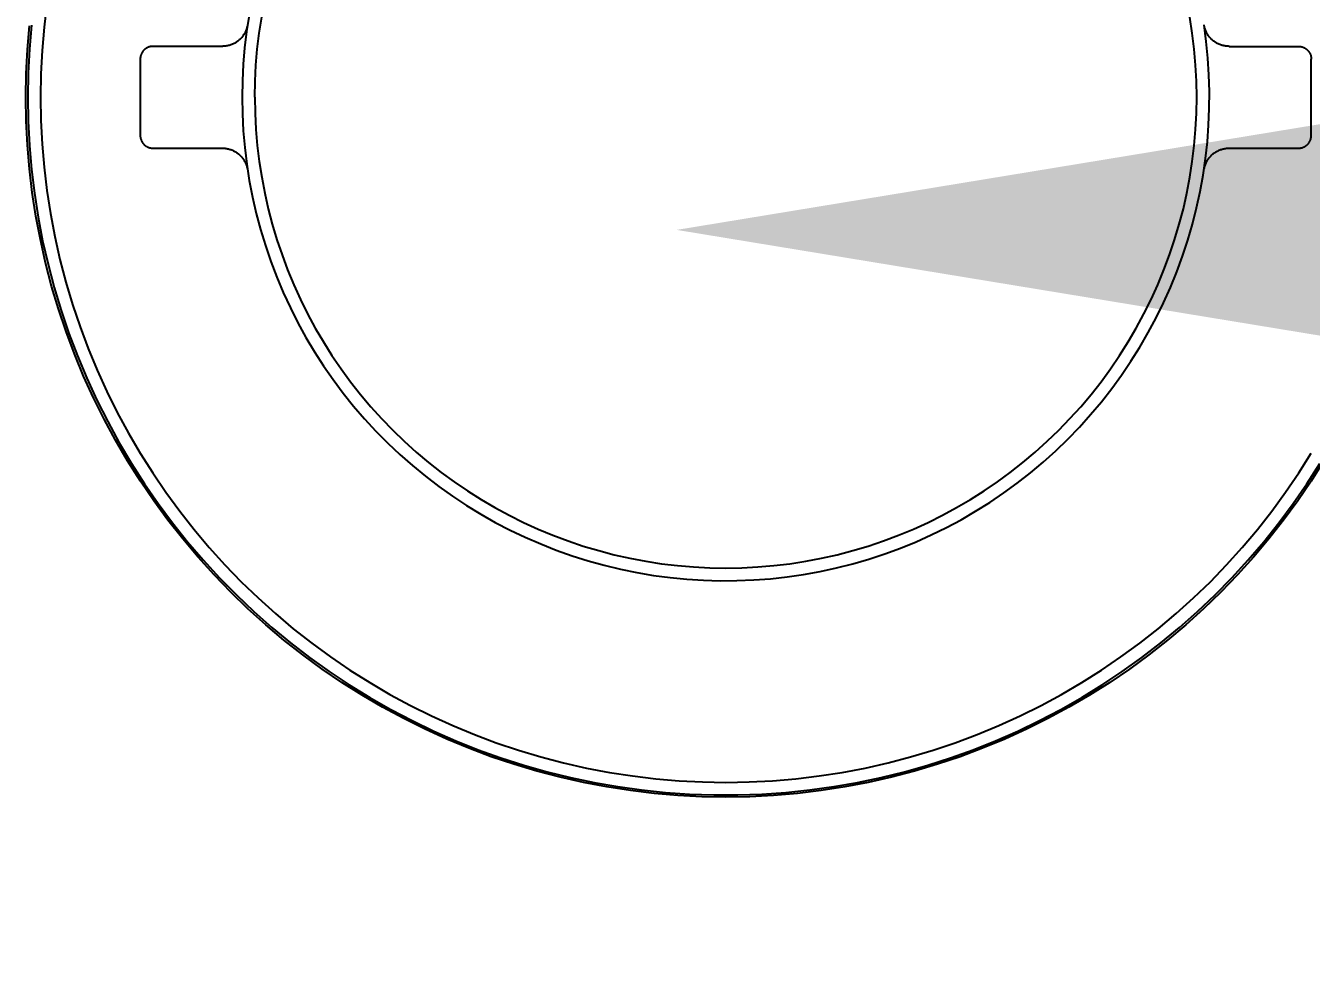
# Model space of a CAD drawing. Header units: metres. Extents: x 198 to 412, y -54 to 17.
# Drawn here: x 263.2593 to 263.3098, y -25.1923 to -25.1549 of the extents above; entities that cross this region are included whole.
import ezdxf
from ezdxf import colors
from ezdxf.entities.mleader import LeaderData, LeaderLine
from ezdxf.math import Vec2, Vec3

# ---------------------------------------------------------------- set-up
doc = ezdxf.new("R2010")
doc.units = ezdxf.units.M
doc.header["$LTSCALE"] = 10
doc.layers.add('01', color=1, linetype='Continuous')
doc.layers.add('A-TEXTOS', color=2, linetype='Continuous')
doc.styles.add('ARIAL', font='arial.ttf')

# ---------------------------------------------------------------- blocks, each defined once
blk = doc.blocks.new('juego de ducha california')
for p, q in [((493.329015, 11757.556074, 0), (493.328905, 11757.555161, 0)), ((493.33696, 11757.555636, 0), (493.336861, 11757.554995, 0)), ((493.337356, 11757.554927, 0), (493.337453, 11757.555551, 0)), ((493.374011, 11757.554927, 0), (493.373915, 11757.555551, 0)), ((493.374557, 11757.554598, 0), (493.37447, 11757.55525, 0)), ((493.328248, 11757.554285, 0), (493.328328, 11757.55522, 0)), ((493.328411, 11757.555243, 0), (493.328329, 11757.5543, 0)), ((493.328905, 11757.555161, 0), (493.328827, 11757.554245, 0)), ((493.336669, 11757.554757, 0), (493.336646, 11757.554731, 0)), ((493.336691, 11757.554784, 0), (493.336669, 11757.554757, 0)), ((493.336712, 11757.554811, 0), (493.336691, 11757.554784, 0)), ((493.336732, 11757.554839, 0), (493.336712, 11757.554811, 0)), ((493.336751, 11757.554868, 0), (493.336732, 11757.554839, 0)), ((493.336769, 11757.554897, 0), (493.336751, 11757.554868, 0)), ((493.336787, 11757.554927, 0), (493.336769, 11757.554897, 0)), ((493.336861, 11757.554995, 0), (493.336783, 11757.554351, 0)), ((493.336803, 11757.554958, 0), (493.336787, 11757.554927, 0)), ((493.336818, 11757.554989, 0), (493.336803, 11757.554958, 0)), ((493.336832, 11757.55502, 0), (493.336818, 11757.554989, 0)), ((493.336844, 11757.555052, 0), (493.336832, 11757.55502, 0)), ((493.336856, 11757.555085, 0), (493.336844, 11757.555052, 0)), ((493.336867, 11757.555117, 0), (493.336856, 11757.555085, 0)), ((493.336876, 11757.555151, 0), (493.336867, 11757.555117, 0)), ((493.336884, 11757.555184, 0), (493.336876, 11757.555151, 0)), ((493.336892, 11757.555218, 0), (493.336884, 11757.555184, 0)), ((493.337281, 11757.5543, 0), (493.337356, 11757.554927, 0)), ((493.374087, 11757.5543, 0), (493.374011, 11757.554927, 0)), ((493.374483, 11757.555184, 0), (493.374476, 11757.555218, 0)), ((493.374491, 11757.555151, 0), (493.374483, 11757.555184, 0)), ((493.374501, 11757.555117, 0), (493.374491, 11757.555151, 0)), ((493.374511, 11757.555085, 0), (493.374501, 11757.555117, 0)), ((493.374523, 11757.555052, 0), (493.374511, 11757.555085, 0)), ((493.374536, 11757.55502, 0), (493.374523, 11757.555052, 0)), ((493.37455, 11757.554989, 0), (493.374536, 11757.55502, 0)), ((493.374565, 11757.554958, 0), (493.37455, 11757.554989, 0)), ((493.374581, 11757.554927, 0), (493.374565, 11757.554958, 0)), ((493.374598, 11757.554897, 0), (493.374581, 11757.554927, 0)), ((493.374616, 11757.554868, 0), (493.374598, 11757.554897, 0)), ((493.374635, 11757.554839, 0), (493.374616, 11757.554868, 0)), ((493.374655, 11757.554811, 0), (493.374635, 11757.554839, 0)), ((493.374676, 11757.554784, 0), (493.374655, 11757.554811, 0)), ((493.374698, 11757.554757, 0), (493.374676, 11757.554784, 0)), ((493.374721, 11757.554731, 0), (493.374698, 11757.554757, 0)), ((493.3282, 11757.553347, 0), (493.328248, 11757.554285, 0)), ((493.328329, 11757.5543, 0), (493.32828, 11757.553355, 0)), ((493.328827, 11757.554245, 0), (493.32878, 11757.553327, 0)), ((493.332812, 11757.554243, 0), (493.332801, 11757.55423, 0)), ((493.332824, 11757.554255, 0), (493.332812, 11757.554243, 0)), ((493.332836, 11757.554268, 0), (493.332824, 11757.554255, 0)), ((493.332849, 11757.55428, 0), (493.332836, 11757.554268, 0)), ((493.332862, 11757.554291, 0), (493.332849, 11757.55428, 0)), ((493.332876, 11757.554302, 0), (493.332862, 11757.554291, 0)), ((493.33289, 11757.554313, 0), (493.332876, 11757.554302, 0)), ((493.332904, 11757.554323, 0), (493.33289, 11757.554313, 0)), ((493.332919, 11757.554332, 0), (493.332904, 11757.554323, 0)), ((493.332934, 11757.554341, 0), (493.332919, 11757.554332, 0)), ((493.332949, 11757.55435, 0), (493.332934, 11757.554341, 0)), ((493.332964, 11757.554358, 0), (493.332949, 11757.55435, 0)), ((493.33298, 11757.554365, 0), (493.332964, 11757.554358, 0)), ((493.332996, 11757.554372, 0), (493.33298, 11757.554365, 0)), ((493.333013, 11757.554378, 0), (493.332996, 11757.554372, 0)), ((493.333029, 11757.554384, 0), (493.333013, 11757.554378, 0)), ((493.333046, 11757.554389, 0), (493.333029, 11757.554384, 0)), ((493.333063, 11757.554393, 0), (493.333046, 11757.554389, 0)), ((493.33308, 11757.554397, 0), (493.333063, 11757.554393, 0)), ((493.333097, 11757.554401, 0), (493.33308, 11757.554397, 0)), ((493.333114, 11757.554403, 0), (493.333097, 11757.554401, 0)), ((493.333131, 11757.554405, 0), (493.333114, 11757.554403, 0)), ((493.333149, 11757.554407, 0), (493.333131, 11757.554405, 0)), ((493.333166, 11757.554408, 0), (493.333149, 11757.554407, 0)), ((493.333184, 11757.554408, 0), (493.333166, 11757.554408, 0)), ((493.33591, 11757.554408, 0), (493.333184, 11757.554408, 0)), ((493.335944, 11757.554409, 0), (493.33591, 11757.554408, 0)), ((493.335979, 11757.55441, 0), (493.335944, 11757.554409, 0)), ((493.336013, 11757.554413, 0), (493.335979, 11757.55441, 0)), ((493.336047, 11757.554418, 0), (493.336013, 11757.554413, 0)), ((493.336081, 11757.554423, 0), (493.336047, 11757.554418, 0)), ((493.336115, 11757.554429, 0), (493.336081, 11757.554423, 0)), ((493.336149, 11757.554437, 0), (493.336115, 11757.554429, 0)), ((493.336182, 11757.554446, 0), (493.336149, 11757.554437, 0)), ((493.336215, 11757.554456, 0), (493.336182, 11757.554446, 0)), ((493.336248, 11757.554467, 0), (493.336215, 11757.554456, 0)), ((493.33628, 11757.554479, 0), (493.336248, 11757.554467, 0)), ((493.336312, 11757.554493, 0), (493.33628, 11757.554479, 0)), ((493.336343, 11757.554507, 0), (493.336312, 11757.554493, 0)), ((493.336374, 11757.554522, 0), (493.336343, 11757.554507, 0)), ((493.336404, 11757.554539, 0), (493.336374, 11757.554522, 0)), ((493.336434, 11757.554556, 0), (493.336404, 11757.554539, 0)), ((493.336463, 11757.554575, 0), (493.336434, 11757.554556, 0)), ((493.336491, 11757.554595, 0), (493.336463, 11757.554575, 0)), ((493.336519, 11757.554615, 0), (493.336491, 11757.554595, 0)), ((493.336546, 11757.554637, 0), (493.336519, 11757.554615, 0)), ((493.336572, 11757.554659, 0), (493.336546, 11757.554637, 0)), ((493.336598, 11757.554682, 0), (493.336572, 11757.554659, 0)), ((493.336622, 11757.554706, 0), (493.336598, 11757.554682, 0)), ((493.336646, 11757.554731, 0), (493.336622, 11757.554706, 0)), ((493.336783, 11757.554351, 0), (493.336728, 11757.553705, 0)), ((493.337227, 11757.553671, 0), (493.337281, 11757.5543, 0)), ((493.374141, 11757.553671, 0), (493.374087, 11757.5543, 0)), ((493.374622, 11757.553943, 0), (493.374557, 11757.554598, 0)), ((493.374745, 11757.554706, 0), (493.374721, 11757.554731, 0)), ((493.374769, 11757.554682, 0), (493.374745, 11757.554706, 0)), ((493.374795, 11757.554659, 0), (493.374769, 11757.554682, 0)), ((493.374821, 11757.554637, 0), (493.374795, 11757.554659, 0)), ((493.374848, 11757.554615, 0), (493.374821, 11757.554637, 0)), ((493.374876, 11757.554595, 0), (493.374848, 11757.554615, 0)), ((493.374904, 11757.554575, 0), (493.374876, 11757.554595, 0)), ((493.374933, 11757.554557, 0), (493.374904, 11757.554575, 0)), ((493.374963, 11757.554539, 0), (493.374933, 11757.554557, 0)), ((493.374993, 11757.554522, 0), (493.374963, 11757.554539, 0)), ((493.375024, 11757.554507, 0), (493.374993, 11757.554522, 0)), ((493.375055, 11757.554493, 0), (493.375024, 11757.554507, 0)), ((493.375087, 11757.554479, 0), (493.375055, 11757.554493, 0)), ((493.375119, 11757.554467, 0), (493.375087, 11757.554479, 0)), ((493.375152, 11757.554456, 0), (493.375119, 11757.554467, 0)), ((493.375185, 11757.554446, 0), (493.375152, 11757.554456, 0)), ((493.375218, 11757.554437, 0), (493.375185, 11757.554446, 0)), ((493.375252, 11757.554429, 0), (493.375218, 11757.554437, 0)), ((493.375286, 11757.554423, 0), (493.375252, 11757.554429, 0)), ((493.37532, 11757.554418, 0), (493.375286, 11757.554423, 0)), ((493.375354, 11757.554413, 0), (493.37532, 11757.554418, 0)), ((493.375388, 11757.554411, 0), (493.375354, 11757.554413, 0)), ((493.375423, 11757.554409, 0), (493.375388, 11757.554411, 0)), ((493.375457, 11757.554408, 0), (493.375423, 11757.554409, 0)), ((493.375457, 11757.554408, 0), (493.378184, 11757.554408, 0)), ((493.378184, 11757.554408, 0), (493.378201, 11757.554408, 0)), ((493.378201, 11757.554408, 0), (493.378218, 11757.554407, 0)), ((493.378218, 11757.554407, 0), (493.378235, 11757.554406, 0)), ((493.378235, 11757.554406, 0), (493.378252, 11757.554403, 0)), ((493.378252, 11757.554403, 0), (493.378269, 11757.554401, 0)), ((493.378269, 11757.554401, 0), (493.378285, 11757.554398, 0)), ((493.378285, 11757.554398, 0), (493.378302, 11757.554394, 0)), ((493.378302, 11757.554394, 0), (493.378319, 11757.55439, 0)), ((493.378319, 11757.55439, 0), (493.378335, 11757.554385, 0)), ((493.378335, 11757.554385, 0), (493.378351, 11757.554379, 0)), ((493.378351, 11757.554379, 0), (493.378367, 11757.554373, 0)), ((493.378367, 11757.554373, 0), (493.378383, 11757.554367, 0)), ((493.378383, 11757.554367, 0), (493.378398, 11757.55436, 0)), ((493.378398, 11757.55436, 0), (493.378414, 11757.554352, 0)), ((493.378414, 11757.554352, 0), (493.378429, 11757.554344, 0)), ((493.378429, 11757.554344, 0), (493.378443, 11757.554335, 0)), ((493.378443, 11757.554335, 0), (493.378458, 11757.554326, 0)), ((493.378458, 11757.554326, 0), (493.378472, 11757.554317, 0)), ((493.378472, 11757.554317, 0), (493.378486, 11757.554307, 0)), ((493.378486, 11757.554307, 0), (493.378499, 11757.554296, 0)), ((493.378499, 11757.554296, 0), (493.378512, 11757.554285, 0)), ((493.378512, 11757.554285, 0), (493.378525, 11757.554274, 0)), ((493.378525, 11757.554274, 0), (493.378537, 11757.554262, 0)), ((493.378537, 11757.554262, 0), (493.378549, 11757.554249, 0)), ((493.378549, 11757.554249, 0), (493.37856, 11757.554237, 0)), ((493.37856, 11757.554237, 0), (493.378571, 11757.554224, 0)), ((493.332685, 11757.553943, 0), (493.332684, 11757.553926, 0)), ((493.332684, 11757.553926, 0), (493.332684, 11757.553908, 0)), ((493.332684, 11757.553908, 0), (493.332684, 11757.550908, 0)), ((493.332686, 11757.55396, 0), (493.332685, 11757.553943, 0)), ((493.332689, 11757.553978, 0), (493.332686, 11757.55396, 0)), ((493.332691, 11757.553995, 0), (493.332689, 11757.553978, 0)), ((493.332695, 11757.554012, 0), (493.332691, 11757.553995, 0)), ((493.332698, 11757.554029, 0), (493.332695, 11757.554012, 0)), ((493.332703, 11757.554046, 0), (493.332698, 11757.554029, 0)), ((493.332708, 11757.554063, 0), (493.332703, 11757.554046, 0)), ((493.332714, 11757.554079, 0), (493.332708, 11757.554063, 0)), ((493.33272, 11757.554095, 0), (493.332714, 11757.554079, 0)), ((493.332727, 11757.554111, 0), (493.33272, 11757.554095, 0)), ((493.332734, 11757.554127, 0), (493.332727, 11757.554111, 0)), ((493.332742, 11757.554143, 0), (493.332734, 11757.554127, 0)), ((493.332751, 11757.554158, 0), (493.332742, 11757.554143, 0)), ((493.33276, 11757.554173, 0), (493.332751, 11757.554158, 0)), ((493.332769, 11757.554188, 0), (493.33276, 11757.554173, 0)), ((493.332779, 11757.554202, 0), (493.332769, 11757.554188, 0)), ((493.33279, 11757.554216, 0), (493.332779, 11757.554202, 0)), ((493.332801, 11757.55423, 0), (493.33279, 11757.554216, 0)), ((493.374663, 11757.553286, 0), (493.374622, 11757.553943, 0)), ((493.378571, 11757.554224, 0), (493.378582, 11757.55421, 0)), ((493.378582, 11757.55421, 0), (493.378592, 11757.554196, 0)), ((493.378592, 11757.554196, 0), (493.378602, 11757.554182, 0)), ((493.378602, 11757.554182, 0), (493.378611, 11757.554168, 0)), ((493.378611, 11757.554168, 0), (493.378619, 11757.554153, 0)), ((493.378619, 11757.554153, 0), (493.378628, 11757.554138, 0)), ((493.378628, 11757.554138, 0), (493.378635, 11757.554123, 0)), ((493.378635, 11757.554123, 0), (493.378642, 11757.554107, 0)), ((493.378642, 11757.554107, 0), (493.378649, 11757.554092, 0)), ((493.378649, 11757.554092, 0), (493.378655, 11757.554076, 0)), ((493.378655, 11757.554076, 0), (493.37866, 11757.554059, 0)), ((493.37866, 11757.554059, 0), (493.378665, 11757.554043, 0)), ((493.378665, 11757.554043, 0), (493.378669, 11757.554027, 0)), ((493.378669, 11757.554027, 0), (493.378673, 11757.55401, 0)), ((493.378673, 11757.55401, 0), (493.378676, 11757.553993, 0)), ((493.378676, 11757.553993, 0), (493.378679, 11757.553976, 0)), ((493.378679, 11757.553976, 0), (493.378681, 11757.553959, 0)), ((493.378681, 11757.553959, 0), (493.378682, 11757.553942, 0)), ((493.378682, 11757.553942, 0), (493.378683, 11757.553925, 0)), ((493.378683, 11757.553925, 0), (493.378684, 11757.553908, 0)), ((493.378684, 11757.550908, 0), (493.378684, 11757.553908, 0)), ((493.328184, 11757.552408, 0), (493.3282, 11757.553347, 0)), ((493.32828, 11757.553355, 0), (493.328264, 11757.552408, 0)), ((493.32878, 11757.553327, 0), (493.328764, 11757.552408, 0)), ((493.336728, 11757.553705, 0), (493.336695, 11757.553057, 0)), ((493.337194, 11757.55304, 0), (493.337227, 11757.553671, 0)), ((493.374173, 11757.55304, 0), (493.374141, 11757.553671, 0)), ((493.374682, 11757.552628, 0), (493.374663, 11757.553286, 0)), ((493.336695, 11757.553057, 0), (493.336684, 11757.552408, 0)), ((493.337184, 11757.552408, 0), (493.337194, 11757.55304, 0)), ((493.374184, 11757.552408, 0), (493.374173, 11757.55304, 0)), ((493.3282, 11757.551469, 0), (493.328184, 11757.552408, 0)), ((493.328264, 11757.552408, 0), (493.32828, 11757.551462, 0)), ((493.328764, 11757.552408, 0), (493.32878, 11757.551489, 0)), ((493.336684, 11757.552408, 0), (493.336695, 11757.55175, 0)), ((493.337184, 11757.552408, 0), (493.337194, 11757.551777, 0)), ((493.374173, 11757.551777, 0), (493.374184, 11757.552408, 0)), ((493.374679, 11757.551969, 0), (493.374682, 11757.552628, 0)), ((493.336695, 11757.55175, 0), (493.336729, 11757.551092, 0)), ((493.337194, 11757.551777, 0), (493.337227, 11757.551146, 0)), ((493.374141, 11757.551146, 0), (493.374173, 11757.551777, 0)), ((493.374652, 11757.551311, 0), (493.374679, 11757.551969, 0)), ((493.328248, 11757.550531, 0), (493.3282, 11757.551469, 0)), ((493.32828, 11757.551462, 0), (493.328329, 11757.550516, 0)), ((493.32878, 11757.551489, 0), (493.328827, 11757.550571, 0)), ((493.374603, 11757.550655, 0), (493.374652, 11757.551311, 0)), ((493.332684, 11757.550908, 0), (493.332684, 11757.550891, 0)), ((493.332684, 11757.550891, 0), (493.332685, 11757.550874, 0)), ((493.332685, 11757.550874, 0), (493.332686, 11757.550857, 0)), ((493.332686, 11757.550857, 0), (493.332688, 11757.55084, 0)), ((493.332688, 11757.55084, 0), (493.332691, 11757.550823, 0)), ((493.332691, 11757.550823, 0), (493.332694, 11757.550806, 0)), ((493.332694, 11757.550806, 0), (493.332698, 11757.55079, 0)), ((493.332698, 11757.55079, 0), (493.332702, 11757.550773, 0)), ((493.332702, 11757.550773, 0), (493.332707, 11757.550757, 0)), ((493.332707, 11757.550757, 0), (493.332713, 11757.550741, 0)), ((493.332713, 11757.550741, 0), (493.332718, 11757.550725, 0)), ((493.332718, 11757.550725, 0), (493.332725, 11757.550709, 0)), ((493.332725, 11757.550709, 0), (493.332732, 11757.550693, 0)), ((493.336729, 11757.551092, 0), (493.336786, 11757.550437, 0)), ((493.337227, 11757.551146, 0), (493.337281, 11757.550516, 0)), ((493.374087, 11757.550516, 0), (493.374141, 11757.551146, 0)), ((493.378635, 11757.550693, 0), (493.378642, 11757.550709, 0)), ((493.378642, 11757.550709, 0), (493.378649, 11757.550725, 0)), ((493.378649, 11757.550725, 0), (493.378655, 11757.550741, 0)), ((493.378655, 11757.550741, 0), (493.37866, 11757.550757, 0)), ((493.37866, 11757.550757, 0), (493.378665, 11757.550773, 0)), ((493.378665, 11757.550773, 0), (493.378669, 11757.55079, 0)), ((493.378669, 11757.55079, 0), (493.378673, 11757.550806, 0)), ((493.378673, 11757.550806, 0), (493.378676, 11757.550823, 0)), ((493.378676, 11757.550823, 0), (493.378679, 11757.55084, 0)), ((493.378679, 11757.55084, 0), (493.378681, 11757.550857, 0)), ((493.378681, 11757.550857, 0), (493.378682, 11757.550874, 0)), ((493.378682, 11757.550874, 0), (493.378683, 11757.550891, 0)), ((493.378683, 11757.550891, 0), (493.378684, 11757.550908, 0)), ((493.328328, 11757.549596, 0), (493.328248, 11757.550531, 0)), ((493.328329, 11757.550516, 0), (493.328411, 11757.549573, 0)), ((493.328827, 11757.550571, 0), (493.328905, 11757.549655, 0)), ((493.332732, 11757.550693, 0), (493.33274, 11757.550678, 0)), ((493.33274, 11757.550678, 0), (493.332748, 11757.550663, 0)), ((493.332748, 11757.550663, 0), (493.332756, 11757.550648, 0)), ((493.332756, 11757.550648, 0), (493.332766, 11757.550634, 0)), ((493.332766, 11757.550634, 0), (493.332775, 11757.55062, 0)), ((493.332775, 11757.55062, 0), (493.332785, 11757.550606, 0)), ((493.332785, 11757.550606, 0), (493.332796, 11757.550593, 0)), ((493.332796, 11757.550593, 0), (493.332807, 11757.55058, 0)), ((493.332807, 11757.55058, 0), (493.332818, 11757.550567, 0)), ((493.332818, 11757.550567, 0), (493.33283, 11757.550555, 0)), ((493.33283, 11757.550555, 0), (493.332842, 11757.550543, 0)), ((493.332842, 11757.550543, 0), (493.332855, 11757.550531, 0)), ((493.332855, 11757.550531, 0), (493.332868, 11757.55052, 0)), ((493.332868, 11757.55052, 0), (493.332882, 11757.55051, 0)), ((493.332882, 11757.55051, 0), (493.332895, 11757.5505, 0)), ((493.332895, 11757.5505, 0), (493.332909, 11757.55049, 0)), ((493.332909, 11757.55049, 0), (493.332924, 11757.550481, 0)), ((493.332924, 11757.550481, 0), (493.332939, 11757.550472, 0)), ((493.332939, 11757.550472, 0), (493.332954, 11757.550464, 0)), ((493.332954, 11757.550464, 0), (493.332969, 11757.550457, 0)), ((493.332969, 11757.550457, 0), (493.332984, 11757.55045, 0)), ((493.332984, 11757.55045, 0), (493.333, 11757.550443, 0)), ((493.333, 11757.550443, 0), (493.333016, 11757.550437, 0)), ((493.333016, 11757.550437, 0), (493.333032, 11757.550432, 0)), ((493.333032, 11757.550432, 0), (493.333049, 11757.550427, 0)), ((493.333049, 11757.550427, 0), (493.333065, 11757.550422, 0)), ((493.333065, 11757.550422, 0), (493.333082, 11757.550419, 0)), ((493.333082, 11757.550419, 0), (493.333099, 11757.550415, 0)), ((493.333099, 11757.550415, 0), (493.333116, 11757.550413, 0)), ((493.333116, 11757.550413, 0), (493.333133, 11757.550411, 0)), ((493.333133, 11757.550411, 0), (493.33315, 11757.550409, 0)), ((493.33315, 11757.550409, 0), (493.333167, 11757.550408, 0)), ((493.333167, 11757.550408, 0), (493.333184, 11757.550408, 0)), ((493.333184, 11757.550408, 0), (493.33591, 11757.550408, 0)), ((493.33591, 11757.550408, 0), (493.335944, 11757.550408, 0)), ((493.335944, 11757.550408, 0), (493.335979, 11757.550406, 0)), ((493.335979, 11757.550406, 0), (493.336013, 11757.550403, 0)), ((493.336013, 11757.550403, 0), (493.336047, 11757.550399, 0)), ((493.336047, 11757.550399, 0), (493.336081, 11757.550393, 0)), ((493.336081, 11757.550393, 0), (493.336115, 11757.550387, 0)), ((493.336115, 11757.550387, 0), (493.336149, 11757.550379, 0)), ((493.336149, 11757.550379, 0), (493.336182, 11757.55037, 0)), ((493.336182, 11757.55037, 0), (493.336215, 11757.55036, 0)), ((493.336215, 11757.55036, 0), (493.336248, 11757.550349, 0)), ((493.336248, 11757.550349, 0), (493.33628, 11757.550337, 0)), ((493.33628, 11757.550337, 0), (493.336312, 11757.550324, 0)), ((493.336312, 11757.550324, 0), (493.336343, 11757.550309, 0)), ((493.336343, 11757.550309, 0), (493.336374, 11757.550294, 0)), ((493.336374, 11757.550294, 0), (493.336404, 11757.550277, 0)), ((493.336404, 11757.550277, 0), (493.336434, 11757.55026, 0)), ((493.336434, 11757.55026, 0), (493.336463, 11757.550241, 0)), ((493.336463, 11757.550241, 0), (493.336491, 11757.550222, 0)), ((493.336491, 11757.550222, 0), (493.336519, 11757.550201, 0)), ((493.336519, 11757.550201, 0), (493.336546, 11757.55018, 0)), ((493.336786, 11757.550437, 0), (493.336866, 11757.549783, 0)), ((493.337281, 11757.550516, 0), (493.337356, 11757.549889, 0)), ((493.374011, 11757.549889, 0), (493.374087, 11757.550516, 0)), ((493.37453, 11757.550001, 0), (493.374603, 11757.550655, 0)), ((493.374821, 11757.55018, 0), (493.374848, 11757.550201, 0)), ((493.374848, 11757.550201, 0), (493.374876, 11757.550222, 0)), ((493.374876, 11757.550222, 0), (493.374904, 11757.550241, 0)), ((493.374904, 11757.550241, 0), (493.374933, 11757.55026, 0)), ((493.374933, 11757.55026, 0), (493.374963, 11757.550277, 0)), ((493.374963, 11757.550277, 0), (493.374993, 11757.550294, 0)), ((493.374993, 11757.550294, 0), (493.375024, 11757.550309, 0)), ((493.375024, 11757.550309, 0), (493.375055, 11757.550324, 0)), ((493.375055, 11757.550324, 0), (493.375087, 11757.550337, 0)), ((493.375087, 11757.550337, 0), (493.375119, 11757.550349, 0)), ((493.375119, 11757.550349, 0), (493.375152, 11757.55036, 0)), ((493.375152, 11757.55036, 0), (493.375185, 11757.55037, 0)), ((493.375185, 11757.55037, 0), (493.375218, 11757.550379, 0)), ((493.375218, 11757.550379, 0), (493.375252, 11757.550387, 0)), ((493.375252, 11757.550387, 0), (493.375286, 11757.550393, 0)), ((493.375286, 11757.550393, 0), (493.37532, 11757.550399, 0)), ((493.37532, 11757.550399, 0), (493.375354, 11757.550403, 0)), ((493.375354, 11757.550403, 0), (493.375388, 11757.550406, 0)), ((493.375388, 11757.550406, 0), (493.375423, 11757.550408, 0)), ((493.375423, 11757.550408, 0), (493.375457, 11757.550408, 0)), ((493.375457, 11757.550408, 0), (493.378184, 11757.550408, 0)), ((493.378184, 11757.550408, 0), (493.378201, 11757.550408, 0)), ((493.378201, 11757.550408, 0), (493.378218, 11757.550409, 0)), ((493.378218, 11757.550409, 0), (493.378235, 11757.550411, 0)), ((493.378235, 11757.550411, 0), (493.378252, 11757.550413, 0)), ((493.378252, 11757.550413, 0), (493.378269, 11757.550415, 0)), ((493.378269, 11757.550415, 0), (493.378285, 11757.550419, 0)), ((493.378285, 11757.550419, 0), (493.378302, 11757.550422, 0)), ((493.378302, 11757.550422, 0), (493.378319, 11757.550427, 0)), ((493.378319, 11757.550427, 0), (493.378335, 11757.550432, 0)), ((493.378335, 11757.550432, 0), (493.378351, 11757.550437, 0)), ((493.378351, 11757.550437, 0), (493.378367, 11757.550443, 0)), ((493.378367, 11757.550443, 0), (493.378383, 11757.55045, 0)), ((493.378383, 11757.55045, 0), (493.378398, 11757.550457, 0)), ((493.378398, 11757.550457, 0), (493.378414, 11757.550464, 0)), ((493.378414, 11757.550464, 0), (493.378429, 11757.550472, 0)), ((493.378429, 11757.550472, 0), (493.378443, 11757.550481, 0)), ((493.378443, 11757.550481, 0), (493.378458, 11757.55049, 0)), ((493.378458, 11757.55049, 0), (493.378472, 11757.5505, 0)), ((493.378472, 11757.5505, 0), (493.378486, 11757.55051, 0)), ((493.378486, 11757.55051, 0), (493.378499, 11757.55052, 0)), ((493.378499, 11757.55052, 0), (493.378512, 11757.550531, 0)), ((493.378512, 11757.550531, 0), (493.378525, 11757.550543, 0)), ((493.378525, 11757.550543, 0), (493.378537, 11757.550555, 0)), ((493.378537, 11757.550555, 0), (493.378549, 11757.550567, 0)), ((493.378549, 11757.550567, 0), (493.37856, 11757.55058, 0)), ((493.37856, 11757.55058, 0), (493.378571, 11757.550593, 0)), ((493.378571, 11757.550593, 0), (493.378582, 11757.550606, 0)), ((493.378582, 11757.550606, 0), (493.378592, 11757.55062, 0)), ((493.378592, 11757.55062, 0), (493.378602, 11757.550634, 0)), ((493.378602, 11757.550634, 0), (493.378611, 11757.550648, 0)), ((493.378611, 11757.550648, 0), (493.378619, 11757.550663, 0)), ((493.378619, 11757.550663, 0), (493.378628, 11757.550678, 0)), ((493.378628, 11757.550678, 0), (493.378635, 11757.550693, 0)), ((493.336546, 11757.55018, 0), (493.336572, 11757.550157, 0)), ((493.336572, 11757.550157, 0), (493.336598, 11757.550134, 0)), ((493.336598, 11757.550134, 0), (493.336622, 11757.55011, 0)), ((493.336622, 11757.55011, 0), (493.336646, 11757.550085, 0)), ((493.336646, 11757.550085, 0), (493.336669, 11757.550059, 0)), ((493.336669, 11757.550059, 0), (493.336691, 11757.550032, 0)), ((493.336691, 11757.550032, 0), (493.336712, 11757.550005, 0)), ((493.336712, 11757.550005, 0), (493.336732, 11757.549977, 0)), ((493.336732, 11757.549977, 0), (493.336751, 11757.549948, 0)), ((493.336751, 11757.549948, 0), (493.336769, 11757.549919, 0)), ((493.336769, 11757.549919, 0), (493.336787, 11757.549889, 0)), ((493.336787, 11757.549889, 0), (493.336803, 11757.549859, 0)), ((493.336803, 11757.549859, 0), (493.336818, 11757.549828, 0)), ((493.336818, 11757.549828, 0), (493.336832, 11757.549796, 0)), ((493.336832, 11757.549796, 0), (493.336844, 11757.549764, 0)), ((493.336844, 11757.549764, 0), (493.336856, 11757.549732, 0)), ((493.336856, 11757.549732, 0), (493.336867, 11757.549699, 0)), ((493.336866, 11757.549783, 0), (493.336968, 11757.549133, 0)), ((493.336867, 11757.549699, 0), (493.336876, 11757.549666, 0)), ((493.337356, 11757.549889, 0), (493.337453, 11757.549265, 0)), ((493.373915, 11757.549265, 0), (493.374011, 11757.549889, 0)), ((493.374436, 11757.549349, 0), (493.37453, 11757.550001, 0)), ((493.374491, 11757.549666, 0), (493.374501, 11757.549699, 0)), ((493.374501, 11757.549699, 0), (493.374511, 11757.549732, 0)), ((493.374511, 11757.549732, 0), (493.374523, 11757.549764, 0)), ((493.374523, 11757.549764, 0), (493.374536, 11757.549796, 0)), ((493.374536, 11757.549796, 0), (493.37455, 11757.549828, 0)), ((493.37455, 11757.549828, 0), (493.374565, 11757.549859, 0)), ((493.374565, 11757.549859, 0), (493.374581, 11757.549889, 0)), ((493.374581, 11757.549889, 0), (493.374598, 11757.549919, 0)), ((493.374598, 11757.549919, 0), (493.374616, 11757.549949, 0)), ((493.374616, 11757.549949, 0), (493.374635, 11757.549977, 0)), ((493.374635, 11757.549977, 0), (493.374655, 11757.550005, 0)), ((493.374655, 11757.550005, 0), (493.374676, 11757.550033, 0)), ((493.374676, 11757.550033, 0), (493.374698, 11757.550059, 0)), ((493.374698, 11757.550059, 0), (493.374721, 11757.550085, 0)), ((493.374721, 11757.550085, 0), (493.374745, 11757.55011, 0)), ((493.374745, 11757.55011, 0), (493.374769, 11757.550134, 0)), ((493.374769, 11757.550134, 0), (493.374795, 11757.550157, 0)), ((493.374795, 11757.550157, 0), (493.374821, 11757.55018, 0)), ((493.32844, 11757.548664, 0), (493.328328, 11757.549596, 0)), ((493.328411, 11757.549573, 0), (493.328525, 11757.548634, 0)), ((493.328905, 11757.549655, 0), (493.329015, 11757.548743, 0)), ((493.336876, 11757.549666, 0), (493.336884, 11757.549632, 0)), ((493.336884, 11757.549632, 0), (493.336892, 11757.549599, 0)), ((493.337453, 11757.549265, 0), (493.337571, 11757.548644, 0)), ((493.373797, 11757.548644, 0), (493.373915, 11757.549265, 0)), ((493.374319, 11757.548701, 0), (493.374436, 11757.549349, 0)), ((493.374476, 11757.549599, 0), (493.374483, 11757.549632, 0)), ((493.374483, 11757.549632, 0), (493.374491, 11757.549666, 0)), ((493.329015, 11757.548743, 0), (493.329155, 11757.547834, 0)), ((493.336968, 11757.549133, 0), (493.337093, 11757.548486, 0)), ((493.374179, 11757.548058, 0), (493.374319, 11757.548701, 0)), ((493.328584, 11757.547736, 0), (493.32844, 11757.548664, 0)), ((493.328525, 11757.548634, 0), (493.328671, 11757.547699, 0)), ((493.337093, 11757.548486, 0), (493.33724, 11757.547845, 0)), ((493.337571, 11757.548644, 0), (493.33771, 11757.548028, 0)), ((493.373658, 11757.548028, 0), (493.373797, 11757.548644, 0)), ((493.328759, 11757.546813, 0), (493.328584, 11757.547736, 0)), ((493.328671, 11757.547699, 0), (493.32885, 11757.546769, 0)), ((493.329155, 11757.547834, 0), (493.329327, 11757.546931, 0)), ((493.33724, 11757.547845, 0), (493.337409, 11757.547209, 0)), ((493.33771, 11757.548028, 0), (493.33787, 11757.547417, 0)), ((493.373498, 11757.547417, 0), (493.373658, 11757.548028, 0)), ((493.374017, 11757.54742, 0), (493.374179, 11757.548058, 0)), ((493.337409, 11757.547209, 0), (493.3376, 11757.546579, 0)), ((493.33787, 11757.547417, 0), (493.33805, 11757.546812, 0)), ((493.373317, 11757.546812, 0), (493.373498, 11757.547417, 0)), ((493.373833, 11757.546788, 0), (493.374017, 11757.54742, 0)), ((493.328966, 11757.545897, 0), (493.328759, 11757.546813, 0)), ((493.32885, 11757.546769, 0), (493.329061, 11757.545846, 0)), ((493.329327, 11757.546931, 0), (493.329529, 11757.546035, 0)), ((493.33805, 11757.546812, 0), (493.338252, 11757.546213, 0)), ((493.373115, 11757.546213, 0), (493.373317, 11757.546812, 0)), ((493.373628, 11757.546162, 0), (493.373833, 11757.546788, 0)), ((493.3376, 11757.546579, 0), (493.337813, 11757.545956, 0)), ((493.338252, 11757.546213, 0), (493.338473, 11757.545621, 0)), ((493.372894, 11757.545621, 0), (493.373115, 11757.546213, 0)), ((493.373401, 11757.545545, 0), (493.373628, 11757.546162, 0)), ((493.329203, 11757.544989, 0), (493.328966, 11757.545897, 0)), ((493.329061, 11757.545846, 0), (493.329303, 11757.544931, 0)), ((493.329529, 11757.546035, 0), (493.329762, 11757.545145, 0)), ((493.337813, 11757.545956, 0), (493.338047, 11757.54534, 0)), ((493.329762, 11757.545145, 0), (493.330025, 11757.544265, 0)), ((493.338047, 11757.54534, 0), (493.338303, 11757.544734, 0)), ((493.338473, 11757.545621, 0), (493.338715, 11757.545038, 0)), ((493.372652, 11757.545038, 0), (493.372894, 11757.545621, 0)), ((493.373152, 11757.544935, 0), (493.373401, 11757.545545, 0)), ((493.329472, 11757.544089, 0), (493.329203, 11757.544989, 0)), ((493.329303, 11757.544931, 0), (493.329577, 11757.544025, 0)), ((493.338303, 11757.544734, 0), (493.338579, 11757.544136, 0)), ((493.338715, 11757.545038, 0), (493.338977, 11757.544463, 0)), ((493.372391, 11757.544463, 0), (493.372652, 11757.545038, 0)), ((493.372883, 11757.544334, 0), (493.373152, 11757.544935, 0)), ((493.330025, 11757.544265, 0), (493.330318, 11757.543393, 0)), ((493.338579, 11757.544136, 0), (493.338876, 11757.543549, 0)), ((493.338977, 11757.544463, 0), (493.339258, 11757.543897, 0)), ((493.37211, 11757.543897, 0), (493.372391, 11757.544463, 0)), ((493.372593, 11757.543743, 0), (493.372883, 11757.544334, 0)), ((493.329771, 11757.543199, 0), (493.329472, 11757.544089, 0)), ((493.329577, 11757.544025, 0), (493.329882, 11757.543129, 0)), ((493.339258, 11757.543897, 0), (493.339558, 11757.543341, 0)), ((493.371809, 11757.543341, 0), (493.37211, 11757.543897, 0)), ((493.372282, 11757.543163, 0), (493.372593, 11757.543743, 0)), ((493.330101, 11757.54232, 0), (493.329771, 11757.543199, 0)), ((493.329882, 11757.543129, 0), (493.330217, 11757.542244, 0)), ((493.330318, 11757.543393, 0), (493.330641, 11757.542533, 0)), ((493.338876, 11757.543549, 0), (493.339193, 11757.542972, 0)), ((493.339558, 11757.543341, 0), (493.339877, 11757.542796, 0)), ((493.37149, 11757.542796, 0), (493.371809, 11757.543341, 0)), ((493.371952, 11757.542593, 0), (493.372282, 11757.543163, 0)), ((493.339193, 11757.542972, 0), (493.33953, 11757.542406, 0)), ((493.339877, 11757.542796, 0), (493.340214, 11757.542262, 0)), ((493.371153, 11757.542262, 0), (493.37149, 11757.542796, 0)), ((493.33046, 11757.541452, 0), (493.330101, 11757.54232, 0)), ((493.330217, 11757.542244, 0), (493.330583, 11757.541371, 0)), ((493.330641, 11757.542533, 0), (493.330993, 11757.541683, 0)), ((493.33953, 11757.542406, 0), (493.339886, 11757.541852, 0)), ((493.340214, 11757.542262, 0), (493.34057, 11757.54174, 0)), ((493.370798, 11757.54174, 0), (493.371153, 11757.542262, 0)), ((493.371602, 11757.542035, 0), (493.371952, 11757.542593, 0)), ((493.330993, 11757.541683, 0), (493.331373, 11757.540847, 0)), ((493.339886, 11757.541852, 0), (493.340261, 11757.541311, 0)), ((493.34057, 11757.54174, 0), (493.340943, 11757.54123, 0)), ((493.370425, 11757.54123, 0), (493.370798, 11757.54174, 0)), ((493.371234, 11757.54149, 0), (493.371602, 11757.542035, 0)), ((493.330849, 11757.540597, 0), (493.33046, 11757.541452, 0)), ((493.330583, 11757.541371, 0), (493.330979, 11757.540511, 0)), ((493.340261, 11757.541311, 0), (493.340655, 11757.540784, 0)), ((493.340943, 11757.54123, 0), (493.341333, 11757.540733, 0)), ((493.370034, 11757.540733, 0), (493.370425, 11757.54123, 0)), ((493.370846, 11757.540958, 0), (493.371234, 11757.54149, 0)), ((493.331373, 11757.540847, 0), (493.331782, 11757.540023, 0)), ((493.340655, 11757.540784, 0), (493.341066, 11757.54027, 0)), ((493.341333, 11757.540733, 0), (493.34174, 11757.54025, 0)), ((493.369627, 11757.54025, 0), (493.370034, 11757.540733, 0)), ((493.37044, 11757.54044, 0), (493.370846, 11757.540958, 0)), ((493.331267, 11757.539756, 0), (493.330849, 11757.540597, 0)), ((493.330979, 11757.540511, 0), (493.331405, 11757.539666, 0)), ((493.341066, 11757.54027, 0), (493.341496, 11757.539771, 0)), ((493.34174, 11757.54025, 0), (493.342163, 11757.539781, 0)), ((493.369204, 11757.539781, 0), (493.369627, 11757.54025, 0)), ((493.370017, 11757.539936, 0), (493.37044, 11757.54044, 0)), ((493.331713, 11757.53893, 0), (493.331267, 11757.539756, 0)), ((493.331405, 11757.539666, 0), (493.331859, 11757.538835, 0)), ((493.331782, 11757.540023, 0), (493.332219, 11757.539215, 0)), ((493.341496, 11757.539771, 0), (493.341942, 11757.539287, 0)), ((493.342163, 11757.539781, 0), (493.342602, 11757.539327, 0)), ((493.368765, 11757.539327, 0), (493.369204, 11757.539781, 0)), ((493.369576, 11757.539447, 0), (493.370017, 11757.539936, 0)), ((493.332219, 11757.539215, 0), (493.332683, 11757.538421, 0)), ((493.341942, 11757.539287, 0), (493.342405, 11757.538819, 0)), ((493.342602, 11757.539327, 0), (493.343056, 11757.538888, 0)), ((493.368311, 11757.538888, 0), (493.368765, 11757.539327, 0)), ((493.369119, 11757.538973, 0), (493.369576, 11757.539447, 0)), ((493.332187, 11757.53812, 0), (493.331713, 11757.53893, 0)), ((493.331859, 11757.538835, 0), (493.332342, 11757.538021, 0)), ((493.342405, 11757.538819, 0), (493.342883, 11757.538367, 0)), ((493.343056, 11757.538888, 0), (493.343525, 11757.538464, 0)), ((493.367842, 11757.538464, 0), (493.368311, 11757.538888, 0)), ((493.368645, 11757.538516, 0), (493.369119, 11757.538973, 0)), ((493.332689, 11757.537326, 0), (493.332187, 11757.53812, 0)), ((493.332683, 11757.538421, 0), (493.333174, 11757.537644, 0)), ((493.342883, 11757.538367, 0), (493.343378, 11757.537932, 0)), ((493.343525, 11757.538464, 0), (493.344009, 11757.538057, 0)), ((493.367359, 11757.538057, 0), (493.367842, 11757.538464, 0)), ((493.367652, 11757.537652, 0), (493.368156, 11757.538075, 0)), ((493.368156, 11757.538075, 0), (493.368645, 11757.538516, 0)), ((493.378193, 11757.537644, 0), (493.378684, 11757.538421, 0)), ((493.37918, 11757.53812, 0), (493.378679, 11757.537326, 0)), ((493.332342, 11757.538021, 0), (493.332852, 11757.537224, 0)), ((493.333174, 11757.537644, 0), (493.333691, 11757.536884, 0)), ((493.343378, 11757.537932, 0), (493.343886, 11757.537514, 0)), ((493.344009, 11757.538057, 0), (493.344505, 11757.537667, 0)), ((493.344505, 11757.537667, 0), (493.345015, 11757.537294, 0)), ((493.366352, 11757.537294, 0), (493.366862, 11757.537667, 0)), ((493.366862, 11757.537667, 0), (493.367359, 11757.538057, 0)), ((493.367134, 11757.537246, 0), (493.367652, 11757.537652, 0)), ((493.377676, 11757.536884, 0), (493.378193, 11757.537644, 0)), ((493.378515, 11757.537224, 0), (493.379026, 11757.538021, 0)), ((493.333217, 11757.536549, 0), (493.332689, 11757.537326, 0)), ((493.332852, 11757.537224, 0), (493.33339, 11757.536445, 0)), ((493.343886, 11757.537514, 0), (493.344409, 11757.537115, 0)), ((493.344409, 11757.537115, 0), (493.344946, 11757.536733, 0)), ((493.345015, 11757.537294, 0), (493.345537, 11757.536939, 0)), ((493.36583, 11757.536939, 0), (493.366352, 11757.537294, 0)), ((493.366602, 11757.536858, 0), (493.367134, 11757.537246, 0)), ((493.377977, 11757.536445, 0), (493.378515, 11757.537224, 0)), ((493.378679, 11757.537326, 0), (493.37815, 11757.536549, 0)), ((493.333691, 11757.536884, 0), (493.334234, 11757.536142, 0)), ((493.344946, 11757.536733, 0), (493.345496, 11757.536371, 0)), ((493.345537, 11757.536939, 0), (493.346071, 11757.536601, 0)), ((493.346071, 11757.536601, 0), (493.346617, 11757.536282, 0)), ((493.364751, 11757.536282, 0), (493.365296, 11757.536601, 0)), ((493.365296, 11757.536601, 0), (493.36583, 11757.536939, 0)), ((493.366056, 11757.536489, 0), (493.366602, 11757.536858, 0)), ((493.377133, 11757.536142, 0), (493.377676, 11757.536884, 0)), ((493.333771, 11757.535792, 0), (493.333217, 11757.536549, 0)), ((493.33339, 11757.536445, 0), (493.333954, 11757.535685, 0)), ((493.334234, 11757.536142, 0), (493.334802, 11757.535419, 0)), ((493.345496, 11757.536371, 0), (493.346057, 11757.536027, 0)), ((493.346617, 11757.536282, 0), (493.347172, 11757.535982, 0)), ((493.364195, 11757.535982, 0), (493.364751, 11757.536282, 0)), ((493.364929, 11757.535809, 0), (493.365499, 11757.53614, 0)), ((493.365499, 11757.53614, 0), (493.366056, 11757.536489, 0)), ((493.376566, 11757.535419, 0), (493.377133, 11757.536142, 0)), ((493.377413, 11757.535685, 0), (493.377977, 11757.536445, 0)), ((493.37815, 11757.536549, 0), (493.377596, 11757.535792, 0)), ((493.334352, 11757.535053, 0), (493.333771, 11757.535792, 0)), ((493.333954, 11757.535685, 0), (493.334544, 11757.534945, 0)), ((493.346057, 11757.536027, 0), (493.34663, 11757.535704, 0)), ((493.34663, 11757.535704, 0), (493.347215, 11757.5354, 0)), ((493.347172, 11757.535982, 0), (493.347738, 11757.535701, 0)), ((493.347738, 11757.535701, 0), (493.348313, 11757.53544, 0)), ((493.363054, 11757.53544, 0), (493.363629, 11757.535701, 0)), ((493.363629, 11757.535701, 0), (493.364195, 11757.535982, 0)), ((493.364349, 11757.535499, 0), (493.364929, 11757.535809, 0)), ((493.376823, 11757.534945, 0), (493.377413, 11757.535685, 0)), ((493.377596, 11757.535792, 0), (493.377016, 11757.535053, 0)), ((493.334957, 11757.534335, 0), (493.334352, 11757.535053, 0)), ((493.334802, 11757.535419, 0), (493.335394, 11757.534716, 0)), ((493.347215, 11757.5354, 0), (493.347809, 11757.535117, 0)), ((493.347809, 11757.535117, 0), (493.348413, 11757.534854, 0)), ((493.348313, 11757.53544, 0), (493.348897, 11757.535198, 0)), ((493.348897, 11757.535198, 0), (493.349488, 11757.534976, 0)), ((493.361879, 11757.534976, 0), (493.36247, 11757.535198, 0)), ((493.36247, 11757.535198, 0), (493.363054, 11757.53544, 0)), ((493.363157, 11757.53494, 0), (493.363758, 11757.535209, 0)), ((493.363758, 11757.535209, 0), (493.364349, 11757.535499, 0)), ((493.375973, 11757.534716, 0), (493.376566, 11757.535419, 0)), ((493.377016, 11757.535053, 0), (493.376411, 11757.534335, 0)), ((493.334544, 11757.534945, 0), (493.33516, 11757.534226, 0)), ((493.335394, 11757.534716, 0), (493.33601, 11757.534034, 0)), ((493.348413, 11757.534854, 0), (493.349025, 11757.534613, 0)), ((493.349025, 11757.534613, 0), (493.349646, 11757.534393, 0)), ((493.349488, 11757.534976, 0), (493.350087, 11757.534775, 0)), ((493.350087, 11757.534775, 0), (493.350692, 11757.534594, 0)), ((493.350692, 11757.534594, 0), (493.351303, 11757.534434, 0)), ((493.360064, 11757.534434, 0), (493.360675, 11757.534594, 0)), ((493.360675, 11757.534594, 0), (493.36128, 11757.534775, 0)), ((493.36128, 11757.534775, 0), (493.361879, 11757.534976, 0)), ((493.361929, 11757.534464, 0), (493.362547, 11757.534691, 0)), ((493.362547, 11757.534691, 0), (493.363157, 11757.53494, 0)), ((493.375358, 11757.534034, 0), (493.375973, 11757.534716, 0)), ((493.376208, 11757.534226, 0), (493.376823, 11757.534945, 0)), ((493.335586, 11757.533638, 0), (493.334957, 11757.534335, 0)), ((493.33516, 11757.534226, 0), (493.3358, 11757.533528, 0)), ((493.33601, 11757.534034, 0), (493.336649, 11757.533373, 0)), ((493.349646, 11757.534393, 0), (493.350273, 11757.534195, 0)), ((493.350273, 11757.534195, 0), (493.350908, 11757.534018, 0)), ((493.351303, 11757.534434, 0), (493.35192, 11757.534295, 0)), ((493.35192, 11757.534295, 0), (493.35254, 11757.534177, 0)), ((493.35254, 11757.534177, 0), (493.353165, 11757.53408, 0)), ((493.353165, 11757.53408, 0), (493.353792, 11757.534005, 0)), ((493.357576, 11757.534005, 0), (493.358203, 11757.53408, 0)), ((493.358203, 11757.53408, 0), (493.358827, 11757.534177, 0)), ((493.358827, 11757.534177, 0), (493.359448, 11757.534295, 0)), ((493.359448, 11757.534295, 0), (493.360064, 11757.534434, 0)), ((493.360034, 11757.533913, 0), (493.360672, 11757.534075, 0)), ((493.360672, 11757.534075, 0), (493.361304, 11757.534258, 0)), ((493.361304, 11757.534258, 0), (493.361929, 11757.534464, 0)), ((493.374719, 11757.533373, 0), (493.375358, 11757.534034, 0)), ((493.375568, 11757.533528, 0), (493.376208, 11757.534226, 0)), ((493.376411, 11757.534335, 0), (493.375782, 11757.533638, 0)), ((493.336238, 11757.532963, 0), (493.335586, 11757.533638, 0)), ((493.350908, 11757.534018, 0), (493.351547, 11757.533864, 0)), ((493.351547, 11757.533864, 0), (493.352192, 11757.533732, 0)), ((493.352192, 11757.533732, 0), (493.352842, 11757.533622, 0)), ((493.352842, 11757.533622, 0), (493.353494, 11757.533535, 0)), ((493.353494, 11757.533535, 0), (493.354149, 11757.53347, 0)), ((493.353792, 11757.534005, 0), (493.354421, 11757.533951, 0)), ((493.354421, 11757.533951, 0), (493.355052, 11757.533919, 0)), ((493.355052, 11757.533919, 0), (493.355684, 11757.533908, 0)), ((493.355684, 11757.533908, 0), (493.356315, 11757.533919, 0)), ((493.356315, 11757.533919, 0), (493.356946, 11757.533951, 0)), ((493.356946, 11757.533951, 0), (493.357576, 11757.534005, 0)), ((493.357437, 11757.533489, 0), (493.358091, 11757.533561, 0)), ((493.358091, 11757.533561, 0), (493.358743, 11757.533656, 0)), ((493.358743, 11757.533656, 0), (493.35939, 11757.533773, 0)), ((493.35939, 11757.533773, 0), (493.360034, 11757.533913, 0)), ((493.375782, 11757.533638, 0), (493.375129, 11757.532963, 0)), ((493.3358, 11757.533528, 0), (493.336463, 11757.532853, 0)), ((493.336649, 11757.533373, 0), (493.33731, 11757.532734, 0)), ((493.354149, 11757.53347, 0), (493.354806, 11757.533428, 0)), ((493.354806, 11757.533428, 0), (493.355464, 11757.533409, 0)), ((493.355464, 11757.533409, 0), (493.356122, 11757.533413, 0)), ((493.356122, 11757.533413, 0), (493.35678, 11757.53344, 0)), ((493.35678, 11757.53344, 0), (493.357437, 11757.533489, 0)), ((493.374058, 11757.532734, 0), (493.374719, 11757.533373, 0)), ((493.374904, 11757.532853, 0), (493.375568, 11757.533528, 0)), ((493.336913, 11757.53231, 0), (493.336238, 11757.532963, 0)), ((493.336463, 11757.532853, 0), (493.337149, 11757.532201, 0)), ((493.33731, 11757.532734, 0), (493.337992, 11757.532118, 0)), ((493.373375, 11757.532118, 0), (493.374058, 11757.532734, 0)), ((493.374218, 11757.532201, 0), (493.374904, 11757.532853, 0)), ((493.375129, 11757.532963, 0), (493.374454, 11757.53231, 0)), ((493.337611, 11757.531681, 0), (493.336913, 11757.53231, 0)), ((493.337149, 11757.532201, 0), (493.337858, 11757.531573, 0)), ((493.337992, 11757.532118, 0), (493.338695, 11757.531526, 0)), ((493.372672, 11757.531526, 0), (493.373375, 11757.532118, 0)), ((493.373509, 11757.531573, 0), (493.374218, 11757.532201, 0)), ((493.374454, 11757.53231, 0), (493.373757, 11757.531681, 0)), ((493.338329, 11757.531076, 0), (493.337611, 11757.531681, 0)), ((493.337858, 11757.531573, 0), (493.338588, 11757.530971, 0)), ((493.338695, 11757.531526, 0), (493.339418, 11757.530958, 0)), ((493.371949, 11757.530958, 0), (493.372672, 11757.531526, 0)), ((493.37278, 11757.530971, 0), (493.373509, 11757.531573, 0)), ((493.373757, 11757.531681, 0), (493.373039, 11757.531076, 0)), ((493.339067, 11757.530496, 0), (493.338329, 11757.531076, 0)), ((493.373039, 11757.531076, 0), (493.3723, 11757.530496, 0)), ((493.338588, 11757.530971, 0), (493.339338, 11757.530393, 0)), ((493.339418, 11757.530958, 0), (493.34016, 11757.530416, 0)), ((493.371208, 11757.530416, 0), (493.371949, 11757.530958, 0)), ((493.372029, 11757.530393, 0), (493.37278, 11757.530971, 0)), ((493.339825, 11757.529941, 0), (493.339067, 11757.530496, 0)), ((493.339338, 11757.530393, 0), (493.340107, 11757.529842, 0)), ((493.34016, 11757.530416, 0), (493.340919, 11757.529898, 0)), ((493.370448, 11757.529898, 0), (493.371208, 11757.530416, 0)), ((493.37126, 11757.529842, 0), (493.372029, 11757.530393, 0)), ((493.3723, 11757.530496, 0), (493.371542, 11757.529941, 0)), ((493.340601, 11757.529413, 0), (493.339825, 11757.529941, 0)), ((493.340107, 11757.529842, 0), (493.340896, 11757.529318, 0)), ((493.340919, 11757.529898, 0), (493.341697, 11757.529407, 0)), ((493.369671, 11757.529407, 0), (493.370448, 11757.529898, 0)), ((493.370472, 11757.529318, 0), (493.37126, 11757.529842, 0)), ((493.371542, 11757.529941, 0), (493.370766, 11757.529413, 0)), ((493.341395, 11757.528912, 0), (493.340601, 11757.529413, 0)), ((493.340896, 11757.529318, 0), (493.341701, 11757.528821, 0)), ((493.341697, 11757.529407, 0), (493.34249, 11757.528943, 0)), ((493.368877, 11757.528943, 0), (493.369671, 11757.529407, 0)), ((493.369666, 11757.528821, 0), (493.370472, 11757.529318, 0)), ((493.370766, 11757.529413, 0), (493.369972, 11757.528912, 0)), ((493.342206, 11757.528437, 0), (493.341395, 11757.528912, 0)), ((493.341701, 11757.528821, 0), (493.342524, 11757.528353, 0)), ((493.34249, 11757.528943, 0), (493.343299, 11757.528507, 0)), ((493.343299, 11757.528507, 0), (493.344122, 11757.528098, 0)), ((493.367245, 11757.528098, 0), (493.368068, 11757.528507, 0)), ((493.368068, 11757.528507, 0), (493.368877, 11757.528943, 0)), ((493.368843, 11757.528353, 0), (493.369666, 11757.528821, 0)), ((493.369972, 11757.528912, 0), (493.369162, 11757.528437, 0)), ((493.343032, 11757.527991, 0), (493.342206, 11757.528437, 0)), ((493.342524, 11757.528353, 0), (493.343362, 11757.527913, 0)), ((493.343873, 11757.527574, 0), (493.343032, 11757.527991, 0)), ((493.344122, 11757.528098, 0), (493.344959, 11757.527717, 0)), ((493.366408, 11757.527717, 0), (493.367245, 11757.528098, 0)), ((493.368335, 11757.527991, 0), (493.367494, 11757.527574, 0)), ((493.368005, 11757.527913, 0), (493.368843, 11757.528353, 0)), ((493.369162, 11757.528437, 0), (493.368335, 11757.527991, 0)), ((493.343362, 11757.527913, 0), (493.344215, 11757.527502, 0)), ((493.344728, 11757.527185, 0), (493.343873, 11757.527574, 0)), ((493.344215, 11757.527502, 0), (493.345081, 11757.527121, 0)), ((493.344959, 11757.527717, 0), (493.345808, 11757.527365, 0)), ((493.365559, 11757.527365, 0), (493.366408, 11757.527717, 0)), ((493.366286, 11757.527121, 0), (493.367152, 11757.527502, 0)), ((493.367494, 11757.527574, 0), (493.36664, 11757.527185, 0)), ((493.367152, 11757.527502, 0), (493.368005, 11757.527913, 0)), ((493.345595, 11757.526825, 0), (493.344728, 11757.527185, 0)), ((493.345081, 11757.527121, 0), (493.34596, 11757.52677, 0)), ((493.345808, 11757.527365, 0), (493.346669, 11757.527043, 0)), ((493.346669, 11757.527043, 0), (493.34754, 11757.52675, 0)), ((493.363827, 11757.52675, 0), (493.364698, 11757.527043, 0)), ((493.364698, 11757.527043, 0), (493.365559, 11757.527365, 0)), ((493.365407, 11757.52677, 0), (493.366286, 11757.527121, 0)), ((493.36664, 11757.527185, 0), (493.365772, 11757.526825, 0)), ((493.346474, 11757.526496, 0), (493.345595, 11757.526825, 0)), ((493.34596, 11757.52677, 0), (493.346851, 11757.52645, 0)), ((493.347364, 11757.526197, 0), (493.346474, 11757.526496, 0)), ((493.34754, 11757.52675, 0), (493.348421, 11757.526487, 0)), ((493.348421, 11757.526487, 0), (493.34931, 11757.526254, 0)), ((493.362057, 11757.526254, 0), (493.362946, 11757.526487, 0)), ((493.362946, 11757.526487, 0), (493.363827, 11757.52675, 0)), ((493.364893, 11757.526496, 0), (493.364003, 11757.526197, 0)), ((493.364516, 11757.52645, 0), (493.365407, 11757.52677, 0)), ((493.365772, 11757.526825, 0), (493.364893, 11757.526496, 0)), ((493.346851, 11757.52645, 0), (493.347752, 11757.526161, 0)), ((493.348264, 11757.525928, 0), (493.347364, 11757.526197, 0)), ((493.347752, 11757.526161, 0), (493.348663, 11757.525902, 0)), ((493.34931, 11757.526254, 0), (493.350207, 11757.526051, 0)), ((493.350207, 11757.526051, 0), (493.35111, 11757.52588, 0)), ((493.360258, 11757.52588, 0), (493.361161, 11757.526051, 0)), ((493.361161, 11757.526051, 0), (493.362057, 11757.526254, 0)), ((493.362704, 11757.525902, 0), (493.363615, 11757.526161, 0)), ((493.364003, 11757.526197, 0), (493.363103, 11757.525928, 0)), ((493.363615, 11757.526161, 0), (493.364516, 11757.52645, 0)), ((493.349173, 11757.52569, 0), (493.348264, 11757.525928, 0)), ((493.348663, 11757.525902, 0), (493.349582, 11757.525676, 0)), ((493.350089, 11757.525483, 0), (493.349173, 11757.52569, 0)), ((493.349582, 11757.525676, 0), (493.350509, 11757.525481, 0)), ((493.351011, 11757.525308, 0), (493.350089, 11757.525483, 0)), ((493.350509, 11757.525481, 0), (493.351441, 11757.525319, 0)), ((493.35111, 11757.52588, 0), (493.352018, 11757.525739, 0)), ((493.352018, 11757.525739, 0), (493.352931, 11757.52563, 0)), ((493.352931, 11757.52563, 0), (493.353847, 11757.525551, 0)), ((493.353847, 11757.525551, 0), (493.354765, 11757.525504, 0)), ((493.354765, 11757.525504, 0), (493.355684, 11757.525488, 0)), ((493.355684, 11757.525488, 0), (493.356603, 11757.525504, 0)), ((493.356603, 11757.525504, 0), (493.357521, 11757.525551, 0)), ((493.357521, 11757.525551, 0), (493.358437, 11757.52563, 0)), ((493.358437, 11757.52563, 0), (493.359349, 11757.525739, 0)), ((493.359349, 11757.525739, 0), (493.360258, 11757.52588, 0)), ((493.359926, 11757.525319, 0), (493.360859, 11757.525481, 0)), ((493.361279, 11757.525483, 0), (493.360356, 11757.525308, 0)), ((493.360859, 11757.525481, 0), (493.361785, 11757.525676, 0)), ((493.362195, 11757.52569, 0), (493.361279, 11757.525483, 0)), ((493.361785, 11757.525676, 0), (493.362704, 11757.525902, 0)), ((493.363103, 11757.525928, 0), (493.362195, 11757.52569, 0)), ((493.351939, 11757.525164, 0), (493.351011, 11757.525308, 0)), ((493.351441, 11757.525319, 0), (493.352379, 11757.525188, 0)), ((493.352871, 11757.525052, 0), (493.351939, 11757.525164, 0)), ((493.352379, 11757.525188, 0), (493.35332, 11757.525091, 0)), ((493.353807, 11757.524972, 0), (493.352871, 11757.525052, 0)), ((493.35332, 11757.525091, 0), (493.354264, 11757.525025, 0)), ((493.354745, 11757.524924, 0), (493.353807, 11757.524972, 0)), ((493.354264, 11757.525025, 0), (493.35521, 11757.524993, 0)), ((493.35521, 11757.524993, 0), (493.356157, 11757.524993, 0)), ((493.356157, 11757.524993, 0), (493.357103, 11757.525025, 0)), ((493.35756, 11757.524972, 0), (493.356623, 11757.524924, 0)), ((493.357103, 11757.525025, 0), (493.358047, 11757.525091, 0)), ((493.358496, 11757.525052, 0), (493.35756, 11757.524972, 0)), ((493.358047, 11757.525091, 0), (493.358989, 11757.525188, 0)), ((493.359428, 11757.525164, 0), (493.358496, 11757.525052, 0)), ((493.358989, 11757.525188, 0), (493.359926, 11757.525319, 0)), ((493.360356, 11757.525308, 0), (493.359428, 11757.525164, 0)), ((493.355684, 11757.524908, 0), (493.354745, 11757.524924, 0)), ((493.356623, 11757.524924, 0), (493.355684, 11757.524908, 0))]:
    blk.add_line(p, q)

msp = doc.modelspace()

# ---------------------------------------------------------------- block references
at = {"layer": '01'}
msp.add_blockref('juego de ducha california', (-230.068899, -11782.710082, 0), dxfattribs=at)

# ---------------------------------------------------------------- leaders
at = {"layer": 'A-TEXTOS'}
ml = msp.add_multileader_mtext('Standard', dxfattribs=at)
ml.set_content('4', color=256, style='ARIAL')
ml.set_leader_properties(color=1)
ml.build(insert=Vec2(0, 0))
ml.multileader.update_dxf_attribs({"has_text_frame": 1, "arrow_head_size": 0.08, "scale": 0.02})
ctx = ml.context
ctx.base_point, ctx.scale, ctx.char_height, ctx.arrow_head_size, ctx.landing_gap_size, ctx.plane_origin = Vec3(265.967244, -25.162886, -0.000002), 0.02, 0.08, 0.08, 0.04, Vec3(263.363841, -25.162886, -0.000002)
notes = []
notes.append((ctx, [(0, (1, 1, 0), (265.687643, -25.162886, -0.000002), (1, 0), 0.279601, [(0, [(263.284857, -25.162886, -0.000002)], 0, [])])]))
ctx.mtext.insert, ctx.mtext.flow_direction = Vec3(266.007244, -25.122886, -0.000002), 5
for ctx, leaders in notes:
    for number, flags, end, landing, length, lines in leaders:
        leader = LeaderData()
        leader.index, (leader.has_last_leader_line, leader.has_dogleg_vector, leader.attachment_direction) = number, flags
        leader.last_leader_point, leader.dogleg_vector, leader.dogleg_length = Vec3(end), Vec3(landing), length
        for number, points, colour, breaks in lines:
            line = LeaderLine()
            line.index, line.vertices, line.color, line.breaks = number, Vec3.list(points), colors.encode_raw_color(colour), breaks
            leader.lines.append(line)
        ctx.leaders.append(leader)

doc.saveas('drawing.dxf')
